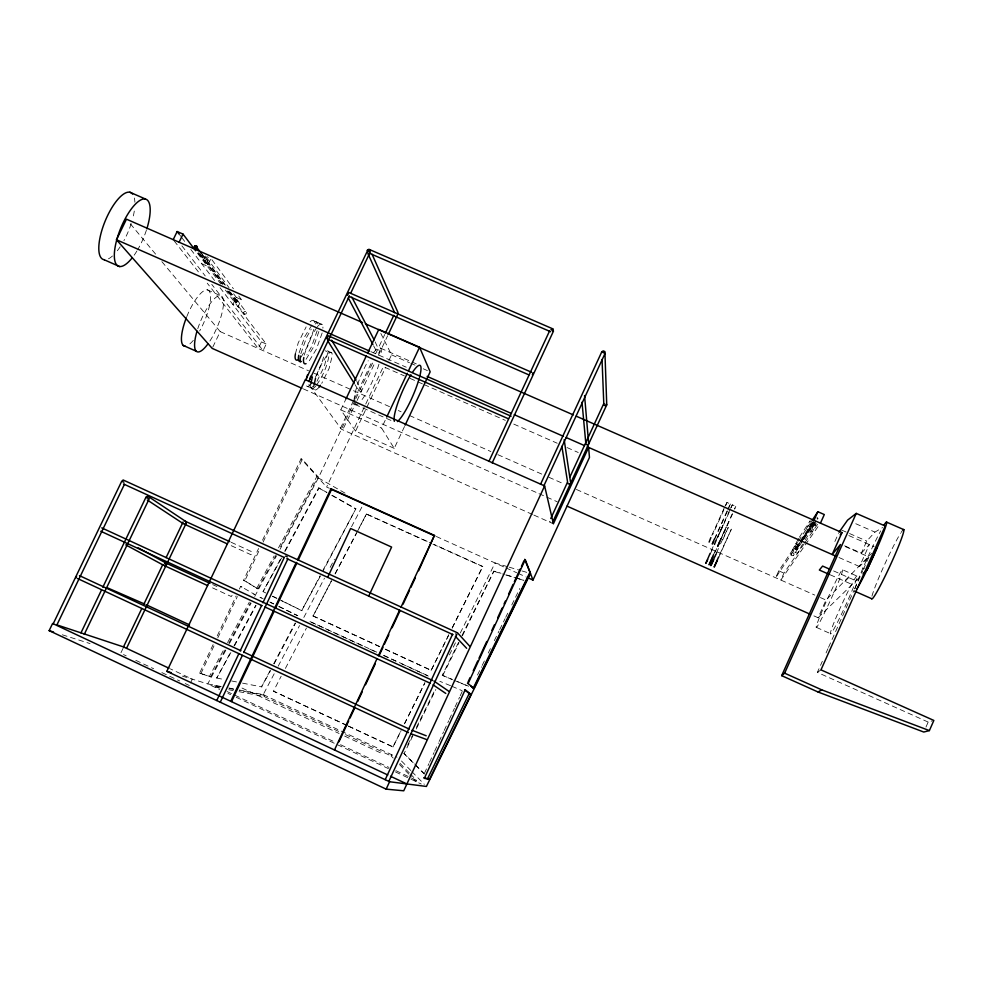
<?xml version="1.0" encoding="UTF-8"?>
<svg xmlns="http://www.w3.org/2000/svg" width="983" height="983" viewBox="0 0 983 983"><rect width="100%" height="100%" fill="white"/><g stroke="black" fill="none" stroke-linecap="round" stroke-linejoin="round"><path stroke-width="0.74" stroke-dasharray="4.92 3.69" d="M385.287 649.296L431.119 670.406L448.801 634.723M452.192 628.088L482.8 566.466L434.326 544.582M295.428 353.831L298.168 343.006L306.143 326.897M299.09 352.897L304.767 336.616L312.299 324.402A21.417 5.136 -66.7 0 1 317.878 325.951M300.872 353.683L306.561 337.415L311.242 329.133M304.177 355.146L309.878 338.877L316.686 327.634M313.86 329.33L308.257 345.328L300.847 357.394M317.128 330.767L311.5 346.766L306.917 354.9M318.873 331.529L313.258 347.527L305.86 359.618M322.141 332.967L316.501 348.965L309.117 361.056A21.417 5.087 -66.7 0 1 306.979 363.12M323.579 357.038L321.294 364.865L314.707 378.75M316.354 375.666L319.979 366.598L327.069 354.9A20.299 4.62 -66.5 0 1 332.205 356.018L329.133 368.33L321.736 383.395M725.835 505.299L726.965 502.485L730.443 504.009L727.85 510.152M720.723 539.642L726.29 526.9L722.996 525.45L717.455 538.205M731.155 507.646L732.323 504.832L735.8 506.368L734.62 509.169M220.462 686.822L214.589 685.692L214.073 686.896L219.946 688.026M718.524 557.84L731.364 529.137L728.071 527.687L721.768 542.002M239.041 691.688L264.022 696.48L264.513 695.3L239.557 690.496M711.803 535.379L724.618 507.044M723.906 509.747L712.835 534.334M714.346 539.139L727.617 509.698M393.188 758.065L391.099 755.927L391.615 754.747L393.704 756.873M727.359 511.271L714.211 540.281M717.197 537.762L730.025 509.415M729.226 512.094L718.131 536.681M410.378 773.977L416.632 780.391L416.104 781.608L409.85 775.182M719.728 541.522L731.991 514.293M732.679 513.605L719.531 542.628M925.974 727.064L928.173 722.075L932.425 720.846M711.287 550.713L713.142 546.597M713.461 554.793L716.472 548.072M716.41 552.987L718.831 547.605M719.74 554.461L731.364 529.137M813.887 615.874L818.089 617.742L826.003 600.06L871.638 553.331M844.63 545.811L861.354 553.146L866.748 541.068L874.944 532.098L882.648 527.539M928.173 722.075L817.365 672.397L822.341 661.276M826.064 652.933L827.932 648.755M828.546 647.367L854.018 590.353M854.632 588.964L862.705 570.89M863.332 569.501L868.923 556.98L841.817 545.086M798.589 538.451L791.954 550.922L797.545 553.392L804.291 540.957M791.585 552.999L790.946 554.437L791.893 555.714L793.478 555.555L798.319 547.936L797.348 546.622L795.714 546.794L791.585 552.999L793.183 552.839L794.129 554.117L793.478 555.555M804.18 543.771L783.942 573.126L780.834 580.044L819.576 524.381M795.714 546.794L795.05 548.256L796.021 549.571L797.655 549.411M813.678 522.575L810.029 520.978L806.392 529.075L812.462 531.742L816.099 523.644L805.126 539.716M811.811 522.587L809.402 526.728L810.447 528.141L812.216 527.957L815.632 522.919M812.216 527.957L812.929 526.372L811.884 524.959L810.115 525.131M834.874 541.522L838.474 533.486M797.569 542.432L778.782 570.84L775.673 577.758L813.138 521.592M718.733 543.034L726.29 526.9M714.764 552.815L716.681 548.625M720.527 543.832L728.071 527.687M715.255 556.39L718.438 549.399M715.943 540.38L722.996 525.45M710.23 554.154L713.412 547.175M424.423 773.351L428.895 763.668M429.534 762.28L433.995 752.597M434.633 751.209L438.467 742.902M439.106 741.526L443.579 731.831M444.218 730.455L448.69 720.772M449.329 719.384L454.441 708.313M455.08 706.924L459.553 697.242M460.179 695.866L463.374 688.936M404.505 426.499L394.232 448.371L381.576 428.035L386.086 418.451M353.561 400.548L340.573 428.06L342.932 429.301L356.448 401.838M354.212 399.184L372.397 360.663M375.641 353.794L384.734 334.527M355.146 400.044L318.369 477.935L280.044 549.288M355.797 398.656L373.491 361.179M357.087 400.462L375.273 361.928M378.516 355.06L387.609 335.793M329.354 488.268L326.614 487.04L365.111 405.401M365.762 404.013L383.382 366.659L404.406 375.924M394.232 448.371L355.576 431.144L385.655 367.323M388.924 360.392L391.541 354.838L380.826 333.434M190.542 682.964L192.336 679.179L170.366 668.882M225.132 649.923L210.632 676.906L199.623 673.134L213.311 644.197M217.218 635.94L236.129 595.993M239.385 589.1L240.688 586.347L241.904 586.912L240.602 589.665M276.051 555.125L257.939 588.854L243.587 580.228L258.603 548.489M262.522 540.208L301.056 458.791L302.272 459.344L318.099 476.866L278.951 549.73M200.839 673.699L214.527 644.774M217.784 637.881L237.345 596.558M257.939 588.854L244.804 580.793L259.819 549.042M263.088 542.149L302.272 459.344M355.576 431.144L340.794 409.886L346.041 398.791M220.045 287.7L261.453 341.9L258.296 348.498L207.253 283.19M225.39 290.046L266.258 344.025L263.1 350.624L211.775 284.382M123.108 648.252L120.712 653.265L126.205 655.845M734.571 508.764L735.8 506.368M233.561 293.733L236.276 297.382L232.873 304.484L238.046 306.77L241.449 299.655L238.758 296.018M212.807 347.085L220.217 331.627L161.63 261.343M205.422 256.059L201.724 263.727L207.302 266.172L210.989 258.492L206.811 256.661M730.541 508.309L732.323 504.832M728.649 507.474L730.443 504.009M477.492 675.026L481.523 666.781M482.198 665.405L485.553 658.536M488.244 653.044L491.611 646.175M494.302 640.67L499.008 631.061M499.671 629.685L505.053 618.688M505.729 617.324L507.744 613.195M511.774 604.95L519.835 588.461M725.147 505.938L726.965 502.485M449.44 654.911L456.247 641.186M460.327 632.954L495.051 562.976L507.806 566.749M407.699 745.016L412.43 735.481M416.473 727.309L435.371 689.181M452.45 679.646L442.264 675.284L458.57 642.39M461.961 635.534L493.896 571.111L501.035 573.273M412.897 735.8L404.124 753.494L414.494 763.951M416.264 728.993L435.838 689.501M442.719 675.604L459.012 642.71M462.415 635.866L493.896 571.111M348.498 726.228L392.967 746.994L401.113 730.467M404.505 723.648L424.889 682.73M452.205 627.904L482.8 566.466M392.967 746.994L401.113 730.627M404.517 723.82L424.889 682.915M431.119 670.406L448.789 634.92M239.225 689.992L263.223 694.612L275.326 671.598M278.177 666.191L299.545 625.569M303.821 617.447L324.476 578.188M330.165 567.363L334.441 559.241M351.533 526.741L363.636 503.726M347.11 725.577L273.471 691.172L281.15 676.267M285.402 668.415L306.426 628.063M379.733 646.74L313.061 616.046L331.554 580.523M335.117 573.728L366.475 513.949L428.797 542.088M313.061 616.046L331.578 580.732M335.142 573.937L356.522 533.191M357.234 531.828L366.475 513.949M270.104 670.566L261.527 686.847L270.534 670.664M273.692 663.771L295.158 623.05M281.703 600.81L301.683 610.664L320.077 575.78M322.903 570.41L355.871 508.752L323.333 570.484M274.11 663.869L295.588 623.136M301.683 610.664L320.507 575.854M228.756 643.177L250.505 602.69M225.807 650.267L207.732 683.922L182.433 676.12M229.432 643.533L251.12 603.144M254.732 596.411L276.432 556.022M230.858 652.589L216.727 678.049L230.44 652.491M234.04 645.757L255.678 605.393M265.717 592.933L263.063 591.631L281.101 557.963M284.714 551.23L318.652 487.924L326.958 492.434M234.47 645.856L256.108 605.479M281.543 558.037L263.063 591.631M285.144 551.291L319.082 487.986M199.623 673.134L209.44 676.353L223.94 649.37M227.564 642.624L249.326 602.137M256.76 588.313L274.159 555.936M278.508 547.838L316.944 476.35L301.056 458.791M232.111 595.268L231.3 596.534L210.411 586.888M799.4 537.209L810.029 520.978M798.368 541.215L811.307 521.641M802.706 540.896L797.238 548.981L795.579 549.141L801.686 539.52M802.533 538.254L815.3 519.171M795.579 549.141L800.15 542.333M800.998 541.068L813.703 522.096M796.685 547.838L801.292 540.994M802.14 539.716L813.236 523.202M796.021 549.337L813.715 523.411M796.451 549.534L802.755 540.195M803.602 538.942L815.534 521.26M803.553 539.63L816.394 520.646M805.003 542.567L817.537 524.369M316.981 381.281L324.378 366.229L327.425 353.917A20.287 4.669 -66.5 0 0 325.127 350.317M316.661 384.857C323.002 375.936 327.536 365.516 329.096 354.654A20.299 4.657 -66.5 0 0 323.935 353.524M861.354 553.146L869.365 544.57L859.535 566.564L868.923 556.98M845.036 581.371L848.734 577.586M818.089 617.742L860.014 576.824M227.491 291.042L237.149 303.133L237.825 301.707L230.403 292.184M817.365 672.397L820.977 669.865M206.995 259.782L205.349 259.967L204.624 261.478L205.545 262.793L207.204 262.608L207.929 261.097L203.481 255.088M237.063 299.913L235.527 300.085L234.851 301.486L244.398 314.204L245.897 314.044L246.561 312.668L237.063 299.913L237.923 301.142L237.259 302.543L235.723 302.715M245.713 311.464L244.214 311.636L243.551 312.999L244.398 314.204M221.236 686.527L207.732 683.922L219.614 689.488M228.732 687.977L237.726 689.71M229.272 688.518L233.671 689.366M228.769 689.722L233.168 690.558M216.727 678.049L224.628 679.622M231.669 680.986L237.64 682.153M242.543 683.136L261.945 686.957M509.231 567.179L520.56 570.533M521.985 570.951L527.65 572.634M506.736 575.018L513.876 577.181M515.313 577.623L523.878 580.216M494.326 571.442L504.328 574.49M505.754 574.92L517.181 578.397M518.606 578.827L524.32 580.56M62.298 634.797L90.043 643.57M442.264 675.284L451.983 679.314M457.55 681.624L468.658 686.232M453.839 680.224L467.736 685.987M450.521 685.679L439.88 681.33M451.91 686.269L462.084 690.68M855.788 523.73L874.944 532.098M841.669 530.083L866.748 541.068M848.833 535.575L874.133 546.659M380.593 348.191L416.313 363.882M391.541 354.838L409.481 362.727M410.857 363.329L414.998 365.148M423.268 368.785L427.408 370.603M314.044 321.036L317.325 322.485M319.094 323.26L322.387 324.697M370.91 351.656L406.225 367.2M839.003 557.533L864.303 568.666M236.276 297.382L241.449 299.655M795.321 543.452L800.912 545.909M237.825 301.707L236.264 301.879L236.338 302.764M796.255 547.642L797.238 548.981M410.022 378.394L422.629 383.948M424.042 384.562L505.348 420.38M513.765 424.091L557.226 443.235M567.031 447.56L578.25 452.499M207.106 289.764L220.204 295.539M842.738 569.857A31.8 1.647 -65.5 0 1 822.918 616.083A31.8 1.647 -65.5 0 1 822.685 609.743A31.8 1.647 -65.5 0 1 842.738 569.857L857.09 576.112A31.825 1.905 -65.4 0 1 837.369 622.509A31.825 1.905 -65.4 0 1 836.742 615.972A31.825 1.905 -65.4 0 1 857.065 576.173M833.609 570.926L855.96 580.781M328.617 351.472L331.738 352.848M830.168 574.797L852.15 584.504M261.453 341.9L266.258 344.025M778.782 570.84L783.942 573.126M220.217 331.627L308.564 370.775M314.167 373.257L389.895 406.815M398.299 410.538L401.113 411.779M409.518 415.514L490.861 451.553M497.865 454.662L542.739 474.543M548.87 477.259L564.279 484.091M576.394 489.46L814.784 595.096M820.4 597.578L826.003 600.06M354.998 404.443L392.033 420.884M306.45 385.963L309.571 387.351M311.242 388.101L314.363 389.477M303.354 388.899L537.578 493.036M538.979 493.663L557.214 501.76M340.794 409.886L381.576 428.035M816.504 627.412L830.782 633.777M532.467 514.465L341.384 429.19L307.998 383.419M533.867 515.08L553.392 523.804M316.944 476.35L318.099 476.866M436.341 536.497L504.525 567.24M505.889 567.855L516.714 572.745M518.078 573.347L526.2 577.009M366.499 514.17L431.562 543.55M432.938 544.177L482.776 566.675M231.14 542.272L252.041 551.844L251.869 553.527L251.07 554.768L230.194 545.209M243.587 580.228L244.804 580.793M313.024 615.85L379.721 646.556M385.275 649.112L431.119 670.222M253.675 594.051L254.855 594.592L240.688 586.347M376.772 652.171L309.977 621.575M383.726 655.378L428.281 675.923M311.365 622.214L364.251 646.593M369.829 649.161L376.784 652.368M383.739 655.575L396.272 661.35M401.838 663.906L428.281 676.095M212.733 584.615L216.924 586.544M347.097 725.405L273.471 691.172M348.486 726.056L392.967 746.834M263.223 694.612L396.997 757.18M264.022 696.48L339.995 732.016M345.512 734.608L391.099 755.927M242.027 688.051L339.11 733.478M344.664 736.083L383.493 754.244M209.44 676.353L210.632 676.906M214.589 685.692L220.118 688.284M227.036 691.528L334.982 742.116M340.523 744.709L388.961 767.416M395.879 770.66L416.632 780.391M227.909 693.384L230.673 694.686M236.215 697.279L388.432 768.632M395.35 771.876L421.265 784.029M135.814 660.355L153.655 668.735M161.888 672.605L179.729 680.986M185.222 683.566L189.338 685.495M263.1 598.708L260.003 597.32L262.682 598.635M269.784 601.977L273.79 603.943M279.135 606.548L297.824 615.69M270.694 602.542L273.36 603.857M278.705 606.462L297.394 615.604M272.807 596.3L276.813 598.266M278.14 598.93L302.113 610.738M272.377 596.226L276.383 598.192M318.652 487.924L326.528 492.372M331.787 495.346L355.428 508.69M332.217 495.407L355.871 508.752M345.008 493.11L318.369 477.935L326.614 487.04M549.497 521.285L550.283 521.813M415.526 764.995L423.82 773.351M403.657 753.187L414.015 763.631M415.059 764.676L424.386 774.076M401.494 761.002L410.833 770.549M411.877 771.606L424.337 784.323M399.958 763.287L409.346 772.908M399.442 764.491L408.805 774.112M130.383 223.866L155.769 254.314M174.151 240.86L199.684 273.52M181.904 245.848L205.238 275.953M178.955 233.917L180.774 236.301M181.683 237.493L186.242 243.452M190.8 249.424L214.552 280.511M198.48 253.454L205.545 262.793M197.411 253.11L220.868 284.087M200.237 254.056L222.895 284.21M228.326 291.337L237.149 303.133M199.844 254.019L222.477 284.026M227.909 291.226L236.743 302.948M198.492 252.631L222.047 283.841M201.945 253.86L225.414 285.144M201.957 254.671L224.579 284.861M229.088 290.796L237.898 302.592M206.332 257.263L229.014 287.65M817.008 517.316L818.077 518.766M211.886 259.709L233.389 288.756M354.961 384.586L358.942 390.988L360.392 391.627L361.695 390.693L356.841 381.404M373.601 345.819L377.128 352.479L378.578 353.106L379.88 352.172L374.867 341.248M817.131 518.336L817.254 519.38M317.398 326.651A21.417 5.087 -66.7 0 1 322.916 328.162M315.199 324.046A21.417 5.124 -66.7 0 1 319.647 326.725M310.112 321.81A21.405 5.173 -66.7 0 1 314.609 324.513M319.094 387.179A20.299 4.62 -66.5 0 1 313.823 386.417M315.998 385.803A20.299 4.657 -66.5 0 1 310.702 385.029M314.327 385.066A20.287 4.669 -66.5 0 1 309.006 384.279M311.242 383.689A20.287 4.706 -66.5 0 1 305.91 384.206M373.528 352.725A30.756 6.328 -66.5 0 1 380.986 355.809M378.959 364.152A31.112 6.402 -66.5 0 1 362.186 399.381A30.756 6.328 -66.5 0 1 360.331 401.691M355.158 392.831A31.112 6.402 -66.5 0 1 368.232 360.712M357.861 404.001A30.756 6.328 -66.5 0 1 354.138 402.317M354.052 400.585A30.756 6.328 -66.5 0 1 355.219 392.942M186.795 316.612A30.412 9.031 -66.8 0 1 208.998 290.784A30.412 9.031 -66.8 0 1 199.672 330.939M193.307 340.376A30.412 9.031 -66.8 0 1 188.072 345.193M197.767 328.715A30.448 8.822 -66.8 0 1 222.17 296.682A30.448 8.822 -66.8 0 1 208.814 342.649M854.989 588.682A38.128 2.359 -65.3 0 1 880.694 530.881M871.958 596.177A38.177 2.716 -65.3 0 1 884.135 565.594A38.177 2.716 -65.3 0 1 900.453 533.462M901.067 532.503A38.177 2.716 -65.3 0 1 902.959 529.972M134.352 198.025A36.174 12.681 -67.7 0 1 134.892 202.228M134.29 211.075A36.174 12.681 -67.7 0 1 132.496 219.32M131.206 223.632A36.174 12.681 -67.7 0 1 123.919 240.602M120.196 246.77A36.174 12.681 -67.7 0 1 117.1 251.034M112.467 255.998A36.174 12.681 -67.7 0 1 108.13 258.971M146.369 230.28A36.211 12.386 -67.6 0 1 137.595 249.842M136.858 251.07A36.211 12.386 -67.6 0 1 133.823 255.666M796.586 547.15L795.911 548.649L796.783 549.042L797.569 548.489L796.586 547.15M236.325 300.429L235.637 301.855L236.461 302.211L237.21 301.683L236.325 300.429"/><path stroke-width="1.47" d="M295.428 353.831L295.072 356.239A21.405 5.173 -66.7 0 0 297.751 359.987M298.734 355.293L298.365 357.701A21.417 5.136 -66.7 0 0 301.019 361.425M300.503 356.079L300.147 358.476A21.417 5.124 -66.7 0 0 300.773 361.818M303.808 357.542L303.452 359.938A21.417 5.087 -66.7 0 0 306.057 363.661M306.585 378.406L307.556 374.793M309.719 379.807L310.689 376.182M310.935 383.542L312.385 376.931M314.068 384.931L315.531 378.332M76.06 577.844L76.539 576.173M326.97 338.582L328.31 335.768L511.111 416.202M347.503 295.33L348.83 292.516L531.533 372.238M367.949 252.238L369.276 249.449L553.306 329.059L552.729 331.136M532.405 374.879L532.946 372.852M710.844 537.59L709.124 542.1M714.346 539.139L712.294 544.017L713.67 541.4M716.226 539.974L714.457 544.459M719.728 541.522L717.651 546.388L719.531 542.628M576.185 416.165L842.001 532.589L832.171 554.523L840.465 544.496L781.682 675.653L818.077 692.02L923.774 732.04L929.377 730.59L933.85 720.441L820.977 669.865L885.216 526.016L856.242 513.384L847.579 520.142L839.077 532.147M710.131 553.318L705.794 563.382L707.662 559.696M713.461 554.793L709.087 564.844L712.896 556.906M715.833 554.277L710.869 565.63L713.67 559.806M718.573 557.054L714.162 567.105L717.43 560.199M781.682 675.653L784.643 673.183L856.242 513.384M876.934 547.887L867.117 569.894L863.062 573.851M813.998 520.326L817.856 511.725L824.307 514.551L820.449 523.14M540.515 484.349L601.731 351.926L603.23 350.87L604.901 351.582L606.744 404.849L552.458 522.6M543.857 485.835L605.073 353.376L601.731 351.926M387.769 774.973L166.864 671.315L305.295 379.708L544.619 485.934L403.743 790.799L386.159 789.14L49.15 630.644L52.603 623.468L389.575 781.743L426.413 786.449L530.488 573.47M468.092 681.858L470.021 677.68M473.241 670.713L477.738 660.969M479.016 658.18L486.732 641.469M491.869 630.336L494.437 624.77M497.656 617.803L502.153 608.059M504.082 603.881L505.36 601.092M508.58 594.137L513.077 584.394M514.355 581.604L520.142 569.071M521.432 566.294L524 560.715M524.639 559.327L530.292 572.966L473.88 688.407L468.08 683.529L525.266 559.61L532.97 580.068L589.468 457.439L588.608 447.4L553.392 523.804L544.619 485.934M550.775 518.508L567.375 482.506M569.931 476.964L603.783 403.558L602.038 359.52M385.238 779.63L452.573 634.219M388.85 781.338L456.837 634.49L455.78 633.924M386.159 789.14L389.575 781.743M377.042 658.61L334.478 749.968L335.092 750.103M378.332 655.833L399.614 610.148M400.904 607.383L434.437 535.403L330.939 488.748L297.542 559.597M338.975 741.76L348.695 720.908M349.997 718.118L354.531 708.387M357.763 701.444L362.297 691.713M365.541 684.758L375.248 663.906M379.143 655.563L383.026 647.219M384.316 644.443L388.85 634.711M392.094 627.756L399.86 611.07M403.104 604.115L409.579 590.218M410.869 587.429L415.404 577.697M418.647 570.754L434.437 535.403M488.895 461.432L549.546 331.013M492.213 462.907L553.503 331.062L550.959 329.6M368.686 596.14L391.615 547.076L350.612 528.498L327.658 577.39M386.724 417.075L407.331 373.27M408.621 370.53L419.557 347.257L378.811 329.416L367.667 352.995M405.143 425.135L430.173 371.82L419.557 347.257M385.385 333.151L393.827 315.273M388.26 334.417L398.004 313.786L397.869 312.225L372.041 254.192M216.752 700.498L238.844 653.695M240.147 650.93L261.589 605.503M262.891 602.751L284.333 557.312M220.29 702.157L242.383 655.342M243.673 652.577L287.859 558.934M230.759 701.297L296.239 562.374M231.595 701.53L274.06 611.426M275.363 608.649L296.927 562.903M298.23 560.126L331.554 489.423L330.939 488.748M308.797 381.49L349.395 295.944M350.698 293.192L370.345 251.795L367.716 250.309L305.566 380.065M346.041 398.791L366.364 355.772M123.477 646.937L141.822 608.477M143.788 604.361L162.797 564.537M166.066 557.668L183.096 521.961M126.524 648.362L186.143 523.349L186.02 521.654L149.072 497.005L147.425 496.243L145.902 497.337L102.822 587.232M53.254 623.714L121.683 481.301L123.846 482.198M56.707 625.335L124.472 484.263M80.962 632.88L101.507 589.997M84.243 634.416L149.195 498.836L145.902 497.337M173.217 239.655L177.137 231.533L183.022 234.114L195.617 250.739M179.103 242.236L183.022 234.114M301.953 388.273L212.181 348.375L116.473 239.754L126.475 219.184L362.58 322.596M473.88 688.407L473.278 688.125L529.702 572.696M429.497 779.224L470.992 694.317L465.192 689.783L424.324 778.352L429.497 779.224L423.808 777.725M427.716 778.389L469.235 693.506L464.554 689.857M812.13 520.4L817.856 511.725M164.505 563.984L165.341 562.743L209.944 583.324M319.094 387.179L320.421 385.287M122.113 481.338L123.096 479.962L456.628 632.425M840.219 534.826L842.001 532.589M367.114 250.395L368.576 249.35L370.198 250.051M184.743 524.344L186.143 523.349M164.935 565.864L166.336 564.869L166.225 563.173L138.185 547.85M570.619 483.218L569.292 484.164L567.805 483.513L561.883 446.307M818.077 692.02L821.714 689.833L929.377 730.59M166.864 671.315L171.116 672.63M49.15 630.644L53.537 632.032M56.953 624.905L123.698 646.986L169.002 668.231M410.845 733.699L426.524 739.499M412.037 730.258L426.204 735.775M369.583 253.356L550.64 331.726M129.817 192.201L145.287 198.947M886.678 522.17L903.881 529.665M349.149 296.411L528.891 374.879M107.024 587.65L144.833 604.127M365.393 323.825L385.066 332.451M387.88 333.679L573.384 414.924M116.473 239.754L369.497 351.042M427.138 376.391L511.479 413.487M514.256 414.703L563.48 436.354M566.159 437.533L584.566 445.631M587.379 446.872L836.275 556.329M327.241 339.012L508.469 418.795M829.492 569.108L822.611 566.073L819.343 570.029L828.816 574.207M104.333 259.819L119.668 266.59M854.522 591.139L871.565 598.659M567.031 506.134L809.673 614.006M183.01 345.328L196.072 351.14M784.643 673.183L821.714 689.833M527.552 577.623L532.97 580.068M331.554 489.423L434.842 535.993M285.574 556.12L287.343 556.931M123.502 483.992L284.038 557.398M286.827 558.663L452.954 634.625M185.148 521.211L229.739 541.633M227.405 543.931L183.87 523.902M467.453 683.246L468.08 683.529M469.235 693.506L470.992 694.317M101.753 527.896L432.581 680.445M100.794 531.262L262.117 605.688M264.906 606.978L430.407 683.332M164.444 565.655L207.622 585.598M147.241 605.233L189.547 624.918M79.476 575.633L240.872 650.721M243.649 652.024L409.223 729.067M77.448 578.483L408.449 732.593M390.497 776.263L406.901 783.955M125.799 544.901L163.411 565.164M147.315 500.015L183.219 523.644M433.061 684.832L445.778 693.433M433.982 681.084L448.813 691.27M605.995 404.246L606.744 404.849L605.417 405.795L603.943 405.156L603.783 403.558M470.943 686.171L473.278 688.125M455.375 636.345L466.642 648.313M457.537 632.843L469.665 646.15M177.137 231.533L178.955 233.917M196.084 246.45L201.503 253.663M327.892 341.003L354.175 383.296M331.615 340.192L356.055 380.114M348.228 297.874L372.901 344.48M351.853 297.124L374.167 339.909M367.875 253.516L394.638 312.705M564.168 439.708L570.459 481.609M584.566 395.559L588.706 443.972L587.379 444.918L585.905 444.267L581.997 402.207M146.356 604.828L146.467 606.536M419.139 378.688A31.198 5.738 -66.4 0 1 401.555 416.841A30.854 5.677 -66.4 0 1 397.415 421.56M394.318 421.326A30.854 5.677 -66.4 0 1 395.449 410.771A31.198 5.738 -66.4 0 1 410.943 374.744M412.405 372.434A31.198 5.738 -66.4 0 1 413.794 370.431A30.854 5.677 -66.4 0 1 419.495 377.386M185.197 346.176A30.412 9.031 -66.8 0 1 186.303 317.853M208.077 343.706A30.448 8.822 -66.8 0 1 197.005 331.148M884.024 525.069A38.128 2.359 -65.3 0 1 879.195 543.181A38.128 2.359 -65.3 0 1 856.881 588.878M902.959 529.972A38.177 2.716 -65.3 0 1 890.844 564.021A38.177 2.716 -65.3 0 1 871.602 598.586M104.358 259.745A36.174 12.681 -67.7 0 1 105.771 219.602A36.174 12.681 -67.7 0 1 132.607 194.081M132.275 257.718A36.211 12.386 -67.6 0 1 114.704 249.866A36.211 12.386 -67.6 0 1 139.475 200.692A36.211 12.386 -67.6 0 1 146.836 228.83M194.745 245.885L194.007 247.421L194.953 248.773L196.649 248.588L197.399 247.04L196.44 245.689L194.745 245.885M195.629 246.254L194.867 247.827L195.764 248.22L196.6 247.63L195.629 246.254"/></g></svg>
